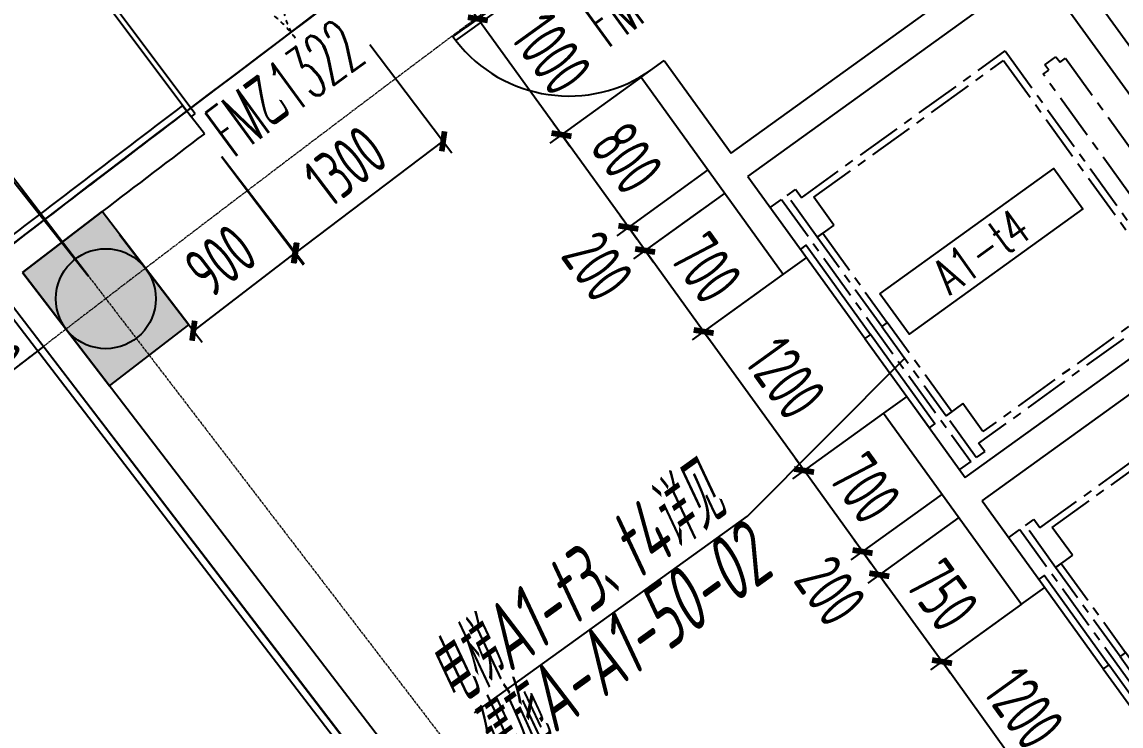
# Model space of a CAD drawing. Header units: millimetres. Extents: x 0 to 12110233, y -6694180 to 0.
# Drawn here: x 11585541 to 11593230, y -6445770 to -6440840 of the extents above; entities that cross this region are included whole.
import ezdxf
from ezdxf.enums import TextEntityAlignment as Align

# ---------------------------------------------------------------- set-up
doc = ezdxf.new("R2010")
doc.units = ezdxf.units.MM
doc.header["$LTSCALE"] = 10
for name, pattern in [('A1-RG-AXIS-3~4F$0$CENTER', [50.8, 31.75, -6.35, 6.35, -6.35]), ('A1-RI-F3$0$CENTER', [50.8, 31.75, -6.35, 6.35, -6.35]), ('A1-RI-F3$0$Dash', [6, 3, -3])]:
    doc.linetypes.add(name, pattern=pattern)
for name, color, linetype in [('A1-RD-3F$0$A-louban', 5, 'Continuous'), ('A1-RG-AXIS-3~4F$0$A-COLU-HATH', 8, 'Continuous'), ('A1-RG-AXIS-3~4F$0$A-COLUMN', 7, 'Continuous'), ('A1-RG-AXIS-3~4F$0$A-DIMS-100', 1, 'Continuous'), ('A1-RG-AXIS-3~4F$0$A2-RG-AXIS-150$0$A-DIMS-100', 1, 'Continuous'), ('A1-RI-F3$0$$1$A-SYMB-NUMB-T', 4, 'Continuous'), ('A1-RI-F3$0$$3$A-SYMB', 4, 'Continuous'), ('A1-RI-F3$0$A-DIMS-1：100', 1, 'Continuous'), ('A1-RI-F3$0$A-DOOR', 32, 'Continuous'), ('A1-RI-F3$0$A-EVTR', 3, 'A1-RI-F3$0$CENTER'), ('A1-RI-F3$0$A-TEXT', 4, 'Continuous'), ('A1-RI-F3$0$A-TEXT1', 4, 'Continuous'), ('A1-RI-F3$0$A-WALL', 7, 'Continuous'), ('A1-RI-F3$0$A1-RI-F3$0$A-DETL-PEN1', 245, 'Continuous'), ('A1-RI-F3$0$A1-RI-F3$0$A-DETL-PEN2', 233, 'Continuous'), ('A1-RI-F3$0$Crescent canopy$0$A-DETL-PEN1', 245, 'Continuous'), ('A1-RI-F3$0$Crescent canopy$0$A-DETL-PEN2', 233, 'Continuous'), ('A1-RI-F3$0$N-SYMB-DOOR', 13, 'Continuous'), ('A1-RI-F3$0$N-SYMB-DOOR1', 13, 'Continuous'), ('A1-RI-F3$0$N-SYMB-DOOR2', 13, 'Continuous'), ('A1-RI-F3$0$外保温', 41, 'Continuous')]:
    doc.layers.add(name, color=color, linetype=linetype)
doc.layers.add('A1-RG-AXIS-3~4F$0$A-GRID', color=1, linetype='A1-RG-AXIS-3~4F$0$CENTER', lineweight=9)
doc.styles.add('A1-RG-AXIS-3~4F$0$A2-RG-AXIS-150$0$XD2008', font='romans.shx', dxfattribs={"width": 0.7})
doc.styles.add('A1-RG-AXIS-3~4F$0$XD2008', font='xd-hzs.shx', dxfattribs={"width": 0.7, "bigfont": 'xd-hztxt.shx'})
doc.styles.add('A1-RI-F3$0$$1$ECADI-TXT', font='simplex.shx', dxfattribs={"bigfont": 'hztxt.shx'})
doc.styles.add('A1-RI-F3$0$ECADI', font='gbeitc.shx', dxfattribs={"width": 0.7, "bigfont": 'gbcbig.shx'})
doc.styles.add('A1-RI-F3$0$ECADI-SYM', font='simplex.shx', dxfattribs={"width": 0.7, "bigfont": 'hztxt.shx'})
doc.styles.add('A1-RI-F3$0$XD2008', font='xd-hzs.shx', dxfattribs={"width": 0.7, "bigfont": 'xd-hztxt.shx'})
doc.dimstyles.new('A1-RG-AXIS-3~4F$0$A2-RG-AXIS-150$0$XD100', dxfattribs={"dimscale": 100, "dimtxt": 5.5, "dimasz": 1.5, "dimexe": 1, "dimexo": 2, "dimgap": 0.5, "dimtad": 1, "dimdec": 0, "dimdsep": 46, "dimtxsty": 'A1-RG-AXIS-3~4F$0$A2-RG-AXIS-150$0$XD2008', "dimblk": 'A1-RG-AXIS-3~4F$0$A2-RG-AXIS-150$0$_ArchTick', "dimcen": 2.5, "dimclrt": 4, "dimaunit": 1, "dimadec": 3, "dimazin": 0, "dimtfac": 1, "dimtdec": 0, "dimtix": 1, "dimtmove": 0, "dimatfit": 3, "dimfxl": 0, "dimtolj": 1, "dimtzin": 0, "dimarcsym": 0})
doc.dimstyles.new('A1-RG-AXIS-3~4F$0$XD100$0', dxfattribs={"dimscale": 100, "dimtxt": 5.5, "dimasz": 1, "dimexe": 1, "dimexo": 2, "dimgap": 0.5, "dimtad": 1, "dimdec": 0, "dimdsep": 46, "dimtxsty": 'A1-RG-AXIS-3~4F$0$XD2008', "dimblk": 'A1-RG-AXIS-3~4F$0$_ArchTick', "dimblk1": 'A1-RG-AXIS-3~4F$0$_ArchTick', "dimblk2": 'A1-RG-AXIS-3~4F$0$_ArchTick', "dimsah": 1, "dimcen": 2.5, "dimclrt": 4, "dimazin": 0, "dimtfac": 1, "dimtdec": 0, "dimtix": 1, "dimtmove": 0, "dimatfit": 3, "dimfxl": 0, "dimtolj": 1, "dimtzin": 0, "dimarcsym": 0})
doc.dimstyles.new('A1-RI-F3$0$XD100$0', dxfattribs={"dimscale": 100, "dimtxt": 3.5, "dimasz": 2, "dimexe": 1, "dimexo": 2, "dimgap": 1, "dimtad": 1, "dimdec": 0, "dimdsep": 46, "dimtxsty": 'A1-RI-F3$0$XD2008', "dimblk1": 'A1-RI-F3$0$_ArchTick', "dimblk2": 'A1-RI-F3$0$_ArchTick', "dimsah": 1, "dimcen": 2.5, "dimclrd": 1, "dimclre": 1, "dimclrt": 4, "dimaunit": 1, "dimadec": 0, "dimazin": 0, "dimtfac": 1, "dimtdec": 0, "dimtix": 1, "dimtmove": 2, "dimatfit": 3, "dimfxl": 0, "dimtolj": 1, "dimtzin": 0, "dimarcsym": 0})

# ---------------------------------------------------------------- blocks, each defined once
blk = doc.blocks.new('A1-RD-3F')
at = {"layer": 'A1-RD-3F$0$A-louban'}
for points in [[(11599886.9, -6431539.1, 0.001021), (11598815.6, -6432271.8), (11599013.3, -6432560.7, 0.002101), (11596821.2, -6434080.1), (11596618.8, -6433794.5, 0.001021), (11595556.7, -6434540.6), (11595758, -6434826.9, 0.001252), (11594461.9, -6435746.2), (11594256.9, -6435462.5, 0.001021), (11593201.7, -6436218.2), (11593405.6, -6436502.7, 0.00796), (11585265.2, -6442556.7), (11591833.5, -6451130.2, -0.00008), (11592786.2, -6450400.5), (11594671.5, -6452861.4, 0.002166), (11592588.1, -6454464.8), (11599156.3, -6462911.6, -0.082408)], [(11581709, -6437622.2), (11585413.3, -6442443.3, -0.007574), (11593127.2, -6436703.1), (11591215.5, -6434046.5), (11593017.9, -6432913.5), (11592898, -6432744.9), (11579351.2, -6437820.9), (11579421.4, -6438008.2), (11581709, -6437622.2)]]:
    blk.add_lwpolyline(points, format="xyb", dxfattribs=at)
blk = doc.blocks.new('A1-RI-F3$0$进户门-flat-4-flat-1')
at = {"layer": 'A1-RI-F3$0$A-DOOR', "linetype": 'Continuous'}
for p, q in [((-27.9, -21.1), (-278.3, 309.6)), ((0, 0), (-250.4, 330.7)), ((-1034.1, -787.8), (-1598.7, -42)), ((-1006.2, -766.6), (-1570.8, -20.9))]:
    blk.add_line(p, q, dxfattribs=at)
at = {"layer": 'A1-RI-F3$0$A-DOOR', "linetype": 'A1-RI-F3$0$CENTER'}
for points in [[(0, 0), (-27.9, -21.1)], [(-1034.1, -787.8), (-1006.2, -766.6)]]:
    blk.add_lwpolyline(points, dxfattribs=at)
at = {"layer": 'A1-RI-F3$0$A-DOOR', "linetype": 'A1-RI-F3$0$Dash'}
for centre, radius, start, end in [((20.4, 17.4), 414.4, 131.37563, 217.33659), ((-1059.2, -807.6), 944.3, 37.40268, 125.18677)]:
    blk.add_arc(centre, radius, start, end, dxfattribs=at)
blk = doc.blocks.new('A1-RI-F3$0$A$C388916B7')
at = {"layer": 'A1-RI-F3$0$A-DOOR', "linetype": 'Continuous'}
for points in [[(726.3, 3150.3), (688.1, 3121), (219.6, 3732.5), (257.8, 3761.8)], [(726.3, 3150.3), (688.1, 3121), (1156.6, 2509.5), (1194.8, 2538.8)]]:
    blk.add_lwpolyline(points, close=True, dxfattribs=at)
at = {"layer": 'A1-RI-F3$0$A-EVTR', "linetype": 'A1-RI-F3$0$CENTER'}
for p, q in [((215.9, 4093.6), (1610.9, 5162.3)), ((1610.9, 5162.3), (2899.3, 3480.7)), ((0, 4019.2), (76.4, 4077.7)), ((76.4, 4077.7), (1452.6, 2281.4)), ((114.7, 4107), (172, 4150.9)), ((334.3, 3820.4), (114.7, 4107)), ((215.9, 4093.6), (172, 4150.9)), ((448.9, 3908.2), (334.3, 3820.4)), ((2899.3, 3480.7), (1504.3, 2411.9)), ((1385.9, 2685.2), (1271.3, 2597.3)), ((1490.9, 2310.7), (1271.3, 2597.3)), ((1548.2, 2354.6), (1504.3, 2411.9)), ((1548.2, 2354.6), (1490.9, 2310.7)), ((1452.6, 2281.4), (1376.2, 2222.9))]:
    blk.add_line(p, q, dxfattribs=at)
blk.add_lwpolyline([(448.9, 3908.2), (302.5, 4099.3), (1602, 5094.8), (2831.8, 3489.6), (1532.3, 2494.1), (1385.9, 2685.2)], dxfattribs=at)
for points in [[(1920.4, 5035.5), (1891.1, 5073.7), (1967.5, 5132.3), (1996.8, 5094.1), (2035, 5123.4), (2972, 3900.3), (2933.8, 3871.1), (2963.1, 3832.8), (2886.6, 3774.3), (2857.4, 3812.5), (2819.1, 3783.2), (1882.2, 5006.2)], [(841, 3238.1), (802.8, 3208.8), (334.3, 3820.4), (372.5, 3849.6)], [(841, 3238.1), (802.8, 3208.8), (1271.3, 2597.3), (1309.5, 2626.6)]]:
    blk.add_lwpolyline(points, close=True, dxfattribs=at)
blk = doc.blocks.new('A1-RI-F3$0$A-X-D2-60$0$d1000')
at = {"layer": 'A1-RI-F3$0$A-DOOR'}
blk.add_lwpolyline([(1257258.4, 175906.7), (1257258.4, 175941.7), (1256258.2, 175941.7), (1256258.2, 175906.7)], close=True, dxfattribs=at)
blk.add_arc((1257257.6, 175941.7), 1000, 182.00579, 269.95491, dxfattribs=at)
blk = doc.blocks.new('A1-RI-F3$0$_ArchTick')
at = {"color": 0, "linetype": 'ByBlock', "const_width": 0.4}
blk.add_lwpolyline([(-0.5, -0.5), (0.5, 0.5)], dxfattribs=at)
blk = doc.blocks.new('*D139')
at = {"layer": 'A1-RI-F3$0$A-DIMS-1：100', "color": 1, "linetype": 'ByBlock', "lineweight": -2}
for p, q in [((11592095.6, -6444309.4), (11591458, -6444769.4)), ((11591539.1, -6444710.9), (11591480.6, -6444629.8)), ((11591539.1, -6444710.9), (11591977.9, -6445319.1)), ((11592534.4, -6444917.6), (11591896.8, -6445377.6)), ((11591977.9, -6445319.1), (11592036.4, -6445400.2))]:
    blk.add_line(p, q, dxfattribs=at)
at = {"layer": 'A1-RI-F3$0$A-DIMS-1：100', "color": 1, "linetype": 'ByBlock', "lineweight": -2, "xscale": 100, "yscale": 100, "zscale": 100}
for p, rotation in [((11591539.1, -6444710.9), 305.811234337413), ((11591977.9, -6445319.1), 125.811234337413)]:
    blk.add_blockref('A1-RI-F3$0$_ArchTick', p, dxfattribs=dict(at, rotation=rotation))
at = {"layer": 'A1-RI-F3$0$A-DIMS-1：100', "color": 4, "linetype": 'ByBlock', "insert": (11591981.5, -6444854.1), "char_height": 350, "attachment_point": 5, "rotation": 305.81123, "style": 'A1-RI-F3$0$XD2008'}
blk.add_mtext('\\A1;750', dxfattribs=at)
blk = doc.blocks.new('*D141')
at = {"layer": 'A1-RI-F3$0$A-DIMS-1：100', "color": 1, "linetype": 'ByBlock', "lineweight": -2}
for p, q in [((11592372.2, -6445034.6), (11591896.8, -6445377.6)), ((11592680, -6446292.3), (11591977.9, -6445319.1)), ((11593074.4, -6446007.7), (11592598.9, -6446350.8))]:
    blk.add_line(p, q, dxfattribs=at)
at = {"layer": 'A1-RI-F3$0$A-DIMS-1：100', "color": 1, "linetype": 'ByBlock', "lineweight": -2, "xscale": 100, "yscale": 100, "zscale": 100}
for p, rotation in [((11591977.9, -6445319.1), 125.8112343374936), ((11592680, -6446292.3), 305.8112343374936)]:
    blk.add_blockref('A1-RI-F3$0$_ArchTick', p, dxfattribs=dict(at, rotation=rotation))
at = {"layer": 'A1-RI-F3$0$A-DIMS-1：100', "color": 4, "linetype": 'ByBlock', "insert": (11592552, -6445644.8), "char_height": 350, "attachment_point": 5, "rotation": 305.81123, "style": 'A1-RI-F3$0$XD2008'}
blk.add_mtext('\\A1;1200', dxfattribs=at)
blk = doc.blocks.new('*D142')
at = {"layer": 'A1-RI-F3$0$A-DIMS-1：100', "color": 1, "linetype": 'ByBlock', "lineweight": -2}
for p, q in [((11591978.6, -6444147.2), (11591340.9, -6444607.2)), ((11592095.6, -6444309.4), (11591458, -6444769.4)), ((11591422, -6444548.7), (11591363.5, -6444467.6)), ((11591539.1, -6444710.9), (11591422, -6444548.7)), ((11591539.1, -6444710.9), (11591597.6, -6444792))]:
    blk.add_line(p, q, dxfattribs=at)
at = {"layer": 'A1-RI-F3$0$A-DIMS-1：100', "color": 1, "linetype": 'ByBlock', "lineweight": -2, "xscale": 100, "yscale": 100, "zscale": 100}
for p, rotation in [((11591422, -6444548.7), 305.811212836193), ((11591539.1, -6444710.9), 125.811212836193)]:
    blk.add_blockref('A1-RI-F3$0$_ArchTick', p, dxfattribs=dict(at, rotation=rotation))
at = {"layer": 'A1-RI-F3$0$A-DIMS-1：100', "color": 4, "linetype": 'ByBlock', "insert": (11591196.9, -6444823.4), "char_height": 350, "attachment_point": 5, "rotation": 305.81121, "style": 'A1-RI-F3$0$XD2008'}
blk.add_mtext('\\A1;200', dxfattribs=at)
blk = doc.blocks.new('*D144')
at = {"layer": 'A1-RI-F3$0$A-DIMS-1：100', "color": 1, "linetype": 'ByBlock', "lineweight": -2}
for p, q in [((11591569, -6443579.5), (11590931.4, -6444039.6)), ((11591012.5, -6443981.1), (11590953.9, -6443900)), ((11591422, -6444548.7), (11591012.5, -6443981.1)), ((11591978.6, -6444147.2), (11591340.9, -6444607.2)), ((11591422, -6444548.7), (11591480.6, -6444629.8))]:
    blk.add_line(p, q, dxfattribs=at)
at = {"layer": 'A1-RI-F3$0$A-DIMS-1：100', "color": 1, "linetype": 'ByBlock', "lineweight": -2, "xscale": 100, "yscale": 100, "zscale": 100}
for p, rotation in [((11591012.5, -6443981.1), 305.8112849767745), ((11591422, -6444548.7), 125.8112849767744)]:
    blk.add_blockref('A1-RI-F3$0$_ArchTick', p, dxfattribs=dict(at, rotation=rotation))
at = {"layer": 'A1-RI-F3$0$A-DIMS-1：100', "color": 4, "linetype": 'ByBlock', "insert": (11591440.3, -6444104), "char_height": 350, "attachment_point": 5, "rotation": 305.81128, "style": 'A1-RI-F3$0$XD2008'}
blk.add_mtext('\\A1;700', dxfattribs=at)
blk = doc.blocks.new('*D145')
at = {"layer": 'A1-RI-F3$0$A-DIMS-1：100', "color": 1, "linetype": 'ByBlock', "lineweight": -2}
for p, q in [((11590866.8, -6442606.4), (11590229.2, -6443066.4)), ((11591012.5, -6443981.1), (11590310.3, -6443007.9)), ((11591569, -6443579.5), (11590931.4, -6444039.6))]:
    blk.add_line(p, q, dxfattribs=at)
at = {"layer": 'A1-RI-F3$0$A-DIMS-1：100', "color": 1, "linetype": 'ByBlock', "lineweight": -2, "xscale": 100, "yscale": 100, "zscale": 100}
for p, rotation in [((11590310.3, -6443007.9), 125.8112337832265), ((11591012.5, -6443981.1), 305.8112337832265)]:
    blk.add_blockref('A1-RI-F3$0$_ArchTick', p, dxfattribs=dict(at, rotation=rotation))
at = {"layer": 'A1-RI-F3$0$A-DIMS-1：100', "color": 4, "linetype": 'ByBlock', "insert": (11590884.4, -6443333.6), "char_height": 350, "attachment_point": 5, "rotation": 305.81123, "style": 'A1-RI-F3$0$XD2008'}
blk.add_mtext('\\A1;1200', dxfattribs=at)
blk = doc.blocks.new('*D146')
at = {"layer": 'A1-RI-F3$0$A-DIMS-1：100', "color": 1, "linetype": 'ByBlock', "lineweight": -2}
for p, q in [((11590340.2, -6441876.5), (11589702.6, -6442336.6)), ((11590457.3, -6442038.7), (11589819.6, -6442498.8)), ((11589783.7, -6442278.1), (11589725.2, -6442197)), ((11589900.7, -6442440.2), (11589783.7, -6442278.1)), ((11589900.7, -6442440.2), (11589959.2, -6442521.3))]:
    blk.add_line(p, q, dxfattribs=at)
at = {"layer": 'A1-RI-F3$0$A-DIMS-1：100', "color": 1, "linetype": 'ByBlock', "lineweight": -2, "xscale": 100, "yscale": 100, "zscale": 100}
for p, rotation in [((11589783.7, -6442278.1), 305.8112154453918), ((11589900.7, -6442440.2), 125.8112154453918)]:
    blk.add_blockref('A1-RI-F3$0$_ArchTick', p, dxfattribs=dict(at, rotation=rotation))
at = {"layer": 'A1-RI-F3$0$A-DIMS-1：100', "color": 4, "linetype": 'ByBlock', "insert": (11589569.2, -6442550.7), "char_height": 350, "attachment_point": 5, "rotation": 305.81122, "style": 'A1-RI-F3$0$XD2008'}
blk.add_mtext('\\A1;200', dxfattribs=at)
blk = doc.blocks.new('*D147')
at = {"layer": 'A1-RI-F3$0$A-DIMS-1：100', "color": 1, "linetype": 'ByBlock', "lineweight": -2}
for p, q in [((11589872.1, -6441227.8), (11589234.5, -6441687.8)), ((11589315.6, -6441629.3), (11589257.1, -6441548.2)), ((11589783.7, -6442278.1), (11589315.6, -6441629.3)), ((11590340.2, -6441876.5), (11589702.6, -6442336.6)), ((11589783.7, -6442278.1), (11589842.2, -6442359.2))]:
    blk.add_line(p, q, dxfattribs=at)
at = {"layer": 'A1-RI-F3$0$A-DIMS-1：100', "color": 1, "linetype": 'ByBlock', "lineweight": -2, "xscale": 100, "yscale": 100, "zscale": 100}
for p, rotation in [((11589315.6, -6441629.3), 305.8112311657554), ((11589783.7, -6442278.1), 125.8112311657554)]:
    blk.add_blockref('A1-RI-F3$0$_ArchTick', p, dxfattribs=dict(at, rotation=rotation))
at = {"layer": 'A1-RI-F3$0$A-DIMS-1：100', "color": 4, "linetype": 'ByBlock', "insert": (11589772.7, -6441792.8), "char_height": 350, "attachment_point": 5, "rotation": 305.81123, "style": 'A1-RI-F3$0$XD2008'}
blk.add_mtext('\\A1;800', dxfattribs=at)
blk = doc.blocks.new('*D148')
at = {"layer": 'A1-RI-F3$0$A-DIMS-1：100', "color": 1, "linetype": 'ByBlock', "lineweight": -2}
for p, q in [((11589287, -6440416.8), (11588649.4, -6440876.9)), ((11588730.5, -6440818.3), (11588672, -6440737.3)), ((11589315.6, -6441629.3), (11588730.5, -6440818.3)), ((11589872.1, -6441227.8), (11589234.5, -6441687.8)), ((11589315.6, -6441629.3), (11589374.1, -6441710.4))]:
    blk.add_line(p, q, dxfattribs=at)
at = {"layer": 'A1-RI-F3$0$A-DIMS-1：100', "color": 1, "linetype": 'ByBlock', "lineweight": -2, "xscale": 100, "yscale": 100, "zscale": 100}
for p, rotation in [((11588730.5, -6440818.3), 305.8112154454258), ((11589315.6, -6441629.3), 125.8112154454257)]:
    blk.add_blockref('A1-RI-F3$0$_ArchTick', p, dxfattribs=dict(at, rotation=rotation))
at = {"layer": 'A1-RI-F3$0$A-DIMS-1：100', "color": 4, "linetype": 'ByBlock', "insert": (11589246.1, -6441062.9), "char_height": 350, "attachment_point": 5, "rotation": 305.81122, "style": 'A1-RI-F3$0$XD2008'}
blk.add_mtext('\\A1;1000', dxfattribs=at)
blk = doc.blocks.new('*D154')
at = {"layer": 'A1-RI-F3$0$A-DIMS-1：100', "color": 1, "linetype": 'ByBlock', "lineweight": -2}
for p, q in [((11586938.7, -6441781.4), (11587515.4, -6442534.1)), ((11586224.3, -6442328.7), (11586801, -6443081.5)), ((11587454.6, -6442454.7), (11586740.2, -6443002.1))]:
    blk.add_line(p, q, dxfattribs=at)
at = {"layer": 'A1-RI-F3$0$A-DIMS-1：100', "color": 1, "linetype": 'ByBlock', "lineweight": -2, "xscale": 100, "yscale": 100, "zscale": 100}
for p, rotation in [((11587454.6, -6442454.7), 37.45663382124155), ((11586740.2, -6443002.1), 217.4566338212416)]:
    blk.add_blockref('A1-RI-F3$0$_ArchTick', p, dxfattribs=dict(at, rotation=rotation))
at = {"layer": 'A1-RI-F3$0$A-DIMS-1：100', "color": 4, "linetype": 'ByBlock', "insert": (11586930.1, -6442510.1), "char_height": 350, "attachment_point": 5, "rotation": 37.45663, "style": 'A1-RI-F3$0$XD2008'}
blk.add_mtext('\\A1;900', dxfattribs=at)
blk = doc.blocks.new('*D155')
at = {"layer": 'A1-RI-F3$0$A-DIMS-1：100', "color": 1, "linetype": 'ByBlock', "lineweight": -2}
for p, q in [((11587974.5, -6440997.7), (11588548.1, -6441755.7)), ((11587451, -6442460.4), (11588487.7, -6441676)), ((11586937.8, -6441782.1), (11587511.4, -6442540.2))]:
    blk.add_line(p, q, dxfattribs=at)
at = {"layer": 'A1-RI-F3$0$A-DIMS-1：100', "color": 1, "linetype": 'ByBlock', "lineweight": -2, "xscale": 100, "yscale": 100, "zscale": 100}
for p, rotation in [((11588487.7, -6441676), 37.11350889132706), ((11587451, -6442460.4), 217.1135088913271)]:
    blk.add_blockref('A1-RI-F3$0$_ArchTick', p, dxfattribs=dict(at, rotation=rotation))
at = {"layer": 'A1-RI-F3$0$A-DIMS-1：100', "color": 4, "linetype": 'ByBlock', "insert": (11587803.4, -6441848.9), "char_height": 350, "attachment_point": 5, "rotation": 37.11351, "style": 'A1-RI-F3$0$XD2008'}
blk.add_mtext('\\A1;1300', dxfattribs=at)
blk = doc.blocks.new('A1-RI-F3$0$$1$ECADI-TAG-CODE')
at = {"layer": 'A1-RI-F3$0$$1$A-SYMB-NUMB-T', "color": 1}
blk.add_lwpolyline([(0, 3.5), (15, 3.5), (15, 0), (0, 0)], close=True, dxfattribs=at)
at = {"layer": 'A1-RI-F3$0$$1$A-SYMB-NUMB-T', "style": 'A1-RI-F3$0$$1$ECADI-TXT', "width": 0.7}
blk.add_attdef('CODE', text='', height=2.5, dxfattribs=at).set_placement((7.5, 1.75), align=Align.MIDDLE_CENTER)
blk = doc.blocks.new('*D324')
at = {"layer": 'A1-RI-F3$0$A-DIMS-1：100', "color": 1, "linetype": 'ByBlock', "lineweight": -2}
for p, q in [((11590295.1, -6442155.7), (11589819.6, -6442498.8)), ((11589900.7, -6442440.2), (11589842.2, -6442359.2)), ((11590310.3, -6443007.9), (11589900.7, -6442440.2)), ((11590704.7, -6442723.4), (11590229.2, -6443066.4)), ((11590310.3, -6443007.9), (11590368.8, -6443089))]:
    blk.add_line(p, q, dxfattribs=at)
at = {"layer": 'A1-RI-F3$0$A-DIMS-1：100', "color": 1, "linetype": 'ByBlock', "lineweight": -2, "xscale": 100, "yscale": 100, "zscale": 100}
for p, rotation in [((11589900.7, -6442440.2), 305.811231165996), ((11590310.3, -6443007.9), 125.811231165996)]:
    blk.add_blockref('A1-RI-F3$0$_ArchTick', p, dxfattribs=dict(at, rotation=rotation))
at = {"layer": 'A1-RI-F3$0$A-DIMS-1：100', "color": 4, "linetype": 'ByBlock', "insert": (11590328.5, -6442563.2), "char_height": 350, "attachment_point": 5, "rotation": 305.81123, "style": 'A1-RI-F3$0$XD2008'}
blk.add_mtext('\\A1;700', dxfattribs=at)
blk = doc.blocks.new('A1-RI-F3$0$mc')
at = {"layer": 'A1-RI-F3$0$N-SYMB-DOOR', "style": 'A1-RI-F3$0$ECADI-SYM', "width": 0.7}
for tag, p in [('门窗主编号1', (55.7, -311.3)), ('门窗主编号2', (667.6, -311.3))]:
    blk.add_attdef(tag, p, '', height=180, dxfattribs=at)
at = {"layer": 'A1-RI-F3$0$N-SYMB-DOOR', "style": 'A1-RI-F3$0$ECADI-SYM', "width": 0.7, "flags": 1}
for tag, p in [('洞口尺寸(宽X高)', (55.6, -717.2)), ('备注', (57.1, -921.2))]:
    blk.add_attdef(tag, p, '', height=180, dxfattribs=at)
at = {"layer": 'A1-RI-F3$0$N-SYMB-DOOR1', "style": 'A1-RI-F3$0$ECADI-SYM', "width": 0.7}
blk.add_attdef('门窗辅编号1', (55.7, -516.1), '', height=180, dxfattribs=at)
at = {"layer": 'A1-RI-F3$0$N-SYMB-DOOR2', "style": 'A1-RI-F3$0$ECADI-SYM', "width": 0.7}
blk.add_attdef('门窗辅编号2', (311.5, -516.1), '', height=180, dxfattribs=at)
blk = doc.blocks.new('A1-RG-AXIS-3~4F$0$A2-RG-AXIS-150$0$_ArchTick')
at = {"color": 0, "linetype": 'ByBlock', "const_width": 0.4}
blk.add_lwpolyline([(-0.5, -0.5), (0.5, 0.5)], dxfattribs=at)
blk = doc.blocks.new('*D727')
at = {"layer": 'A1-RG-AXIS-3~4F$0$A2-RG-AXIS-150$0$A-DIMS-100', "color": 0, "lineweight": -2, "ltscale": 3}
for p, q in [((11593308.5, -6437188.8), (11588852.7, -6431013.2)), ((11586005.8, -6442619), (11581374.5, -6436573.9))]:
    blk.add_line(p, q, dxfattribs=at)
blk.add_arc((11778731.9, -6694178.6), 324415.3, 125.811215, 127.456634, dxfattribs=at)
at = {"layer": 'A1-RG-AXIS-3~4F$0$A2-RG-AXIS-150$0$A-DIMS-100', "color": 0, "lineweight": -2, "ltscale": 3, "xscale": 150, "yscale": 150, "zscale": 150}
for p, rotation in [((11588911.2, -6431094.3), 35.8112154456031), ((11581435.3, -6436653.3), 217.4566338573381)]:
    blk.add_blockref('A1-RG-AXIS-3~4F$0$A2-RG-AXIS-150$0$_ArchTick', p, dxfattribs=dict(at, rotation=rotation))
at = {"layer": 'A1-RG-AXIS-3~4F$0$A2-RG-AXIS-150$0$A-DIMS-100', "color": 4, "ltscale": 3, "insert": (11584990.3, -6433627.7), "char_height": 375, "attachment_point": 5, "rotation": 36.63392, "style": 'A1-RG-AXIS-3~4F$0$A2-RG-AXIS-150$0$XD2008'}
blk.add_mtext('\\A1;1°38\'44"', dxfattribs=at)
blk = doc.blocks.new('A1-RG-AXIS-3~4F$0$_ArchTick')
at = {"color": 0, "linetype": 'ByBlock', "const_width": 0.4}
blk.add_lwpolyline([(-0.5, -0.5), (0.5, 0.5)], dxfattribs=at)
blk = doc.blocks.new('*D728')
at = {"layer": 'A1-RG-AXIS-3~4F$0$A-DIMS-100', "color": 0, "lineweight": -2}
for p, q in [((11586003.5, -6442620.8), (11584060.5, -6440158.7)), ((11584122.5, -6440237.2), (11576983.2, -6445871.3)), ((11578864.2, -6448254.9), (11576921.2, -6445792.8))]:
    blk.add_line(p, q, dxfattribs=at)
at = {"layer": 'A1-RG-AXIS-3~4F$0$A-DIMS-100', "color": 0, "lineweight": -2, "xscale": 100, "yscale": 100, "zscale": 100}
for p, rotation in [((11584122.5, -6440237.2), 38.27934306320378), ((11576983.2, -6445871.3), 218.2793430632038)]:
    blk.add_blockref('A1-RG-AXIS-3~4F$0$_ArchTick', p, dxfattribs=dict(at, rotation=rotation))
at = {"layer": 'A1-RG-AXIS-3~4F$0$A-DIMS-100', "color": 4, "insert": (11580405.7, -6442867.9), "char_height": 375, "attachment_point": 5, "rotation": 38.27934, "style": 'A1-RG-AXIS-3~4F$0$XD2008'}
blk.add_mtext('\\A1;9095', dxfattribs=at)
blk = doc.blocks.new('A1-RG-AXIS-3~4F$0$colu')
at = {"layer": 'A1-RG-AXIS-3~4F$0$A-COLU-HATH', "linetype": 'ByBlock'}
h = blk.add_hatch(color=256, dxfattribs=at)
h.paths.add_polyline_path([(11645506.5, -6407137.9), (11645842, -6407864.2), (11645388.1, -6408073.9), (11645052.6, -6407347.6)])
h.paths.add_polyline_path([(11672567.5, -6404094.9), (11672841.4, -6404846.5), (11673311.2, -6404675.2), (11673037.2, -6403923.6)])
h.paths.add_polyline_path([(11669749.3, -6396288.4), (11670092.2, -6397229.1), (11670561.8, -6397057.7), (11670219.1, -6396117.2)])
h.paths.add_polyline_path([(11648218.5, -6414201.1), (11648554, -6414927.4), (11649007.9, -6414717.7), (11648672.4, -6413991.5)])
h.paths.add_polyline_path([(11630302.3, -6423284.6), (11630692.9, -6423982.7), (11631129.2, -6423738.6), (11630738.6, -6423040.4)])
h.paths.add_polyline_path([(11626248.1, -6416039.2), (11626638.7, -6416737.4), (11627075.1, -6416493.2), (11626684.4, -6415795.1)])
h.paths.add_polyline_path([(11604911.2, -6438703.6), (11605416.6, -6439448.3), (11605995.8, -6439055.2), (11605490.4, -6438310.5)])
h.paths.add_polyline_path([(11612318.5, -6433817.9), (11612802.4, -6434576.8), (11613392.6, -6434200.5), (11612908.8, -6433441.6)])
h.paths.add_polyline_path([(11678236.4, -6409177.5), (11678567.9, -6410121), (11679228.3, -6409889), (11678896.8, -6408945.5)])
h.paths.add_polyline_path([(11591264.2, -6433838.8), (11591158.5, -6433556.8), (11590222.1, -6433907.7), (11590399.9, -6434382.1)])
h.paths.add_polyline_path([(11582705.6, -6437301.3), (11582516, -6436795.2), (11581579.6, -6437146.1), (11581699.7, -6437471)])
h.paths.add_polyline_path([(11606394.6, -6455923.8), (11606921.2, -6456653.6), (11607488.9, -6456244), (11606962.3, -6455514.2)])
h.paths.add_polyline_path([(11613306.9, -6451073.5), (11613812.4, -6451818.2), (11614391.5, -6451425.1), (11613886.1, -6450680.4)])
h.paths.add_polyline_path([(11620355.7, -6446423.7), (11620839.5, -6447182.6), (11621429.7, -6446806.3), (11620945.9, -6446047.4)])
h.paths.add_polyline_path([(11627535, -6441978.3), (11627996.9, -6442750.7), (11628597.7, -6442391.5), (11628135.8, -6441619.1)])
h.paths.add_polyline_path([(11634839, -6437740.8), (11635278.5, -6438526.2), (11635889.4, -6438184.4), (11635449.9, -6437399)])
h.paths.add_polyline_path([(11642261.7, -6433714.8), (11642678.5, -6434512.5), (11643298.9, -6434188.4), (11642882.2, -6433390.7)])
h.paths.add_polyline_path([(11657438.5, -6426310.3), (11657808.8, -6427130.6), (11658446.8, -6426842.6), (11658076.5, -6426022.3)])
h.paths.add_polyline_path([(11665180.1, -6422937.9), (11665526.7, -6423768.5), (11666172.7, -6423499), (11665826.1, -6422668.4)])
h.paths.add_polyline_path([(11673015.3, -6419789.2), (11673337.9, -6420629.5), (11673991.4, -6420378.6), (11673668.8, -6419538.4)])
h.paths.add_polyline_path([(11675949.4, -6402667.6), (11676280.8, -6403611.1), (11676941.3, -6403379), (11676609.8, -6402435.6)])
h.paths.add_polyline_path([(11632162.7, -6412872.3), (11631542.2, -6413196.4), (11632283.1, -6414614.6), (11632903.5, -6414290.4)])
h.paths.add_polyline_path([(11648552.6, -6404922.5), (11647914.6, -6405210.5), (11648572.8, -6406668.9), (11649210.9, -6406380.9)])
h.paths.add_polyline_path([(11590471.6, -6449023.6), (11591079.8, -6449817.4), (11591635.4, -6449391.7), (11591027.3, -6448597.9)])
h.paths.add_polyline_path([(11601625.9, -6449314.5), (11602152.5, -6450044.4), (11602720.2, -6449634.8), (11602193.6, -6448905)])
h.paths.add_polyline_path([(11597647.1, -6443800.1), (11598173.7, -6444529.9), (11598741.4, -6444120.4), (11598214.8, -6443390.5)])
h.paths.add_polyline_path([(11600306.1, -6431918.8), (11600811.6, -6432663.5), (11601390.7, -6432270.4), (11600885.3, -6431525.7)])
h.paths.add_polyline_path([(11615974.2, -6439551.7), (11616458.1, -6440310.5), (11617048.3, -6439934.2), (11616564.5, -6439175.3)])
h.paths.add_polyline_path([(11615655.2, -6422108.9), (11616117.1, -6422881.3), (11616717.9, -6422522.1), (11616256, -6421749.7)])
h.paths.add_polyline_path([(11619863.2, -6429146.9), (11620325, -6429919.3), (11620925.8, -6429560.1), (11620464, -6428787.6)])
h.paths.add_polyline_path([(11630859.3, -6430628.5), (11631298.8, -6431413.9), (11631909.7, -6431072.1), (11631470.2, -6430286.7)])
h.paths.add_polyline_path([(11627538.8, -6424694.4), (11627978.3, -6425479.8), (11628589.1, -6425138), (11628149.7, -6424352.6)])
h.paths.add_polyline_path([(11638487.9, -6426491.2), (11638904.6, -6427288.9), (11639525, -6426964.7), (11639108.3, -6426167.1)])
h.paths.add_polyline_path([(11646232.1, -6422574.6), (11646625.7, -6423383.9), (11647255.2, -6423077.7), (11646861.6, -6422268.4)])
h.paths.add_polyline_path([(11654085.6, -6418882), (11654455.8, -6419702.3), (11655093.8, -6419414.3), (11654723.6, -6418594)])
h.paths.add_polyline_path([(11659423.4, -6409140.7), (11659769.9, -6409971.3), (11660416, -6409701.8), (11660069.4, -6408871.2)])
h.paths.add_polyline_path([(11662041.8, -6415416.4), (11662388.4, -6416247), (11663034.4, -6415977.4), (11662687.8, -6415146.8)])
h.paths.add_polyline_path([(11670094.3, -6412180.7), (11670416.9, -6413020.9), (11671070.4, -6412770), (11670747.8, -6411929.8)])
edge = h.paths.add_edge_path()
edge.add_arc((11595249.5, -6454684.4), 425, 0, 360)
h.paths.add_polyline_path([(11585545.5, -6442593.7), (11586153.7, -6443387.5), (11586709.3, -6442961.8), (11586101.2, -6442168)])
h.paths.add_polyline_path([(11592849.2, -6437150.3), (11593375.8, -6437880.2), (11593943.4, -6437470.6), (11593416.8, -6436740.7)])
h.paths.add_polyline_path([(11608730, -6444330.1), (11609235.4, -6445074.8), (11609814.6, -6444681.6), (11609309.2, -6443937)])
h.paths.add_polyline_path([(11607910.2, -6426903.7), (11608394.1, -6427662.5), (11608984.3, -6427286.2), (11608500.5, -6426527.3)])
h.paths.add_polyline_path([(11623352.7, -6434983.2), (11623814.5, -6435755.7), (11624415.3, -6435396.5), (11623953.5, -6434624)])
h.paths.add_polyline_path([(11623534.7, -6417538.5), (11623974.1, -6418323.9), (11624585, -6417982.1), (11624145.5, -6417196.7)])
h.paths.add_polyline_path([(11635339.1, -6420464.1), (11635755.9, -6421261.8), (11636376.3, -6420937.7), (11635959.6, -6420140)])
h.paths.add_polyline_path([(11643257.7, -6416459.6), (11643651.4, -6417268.9), (11644280.8, -6416962.8), (11643887.2, -6416153.4)])
h.paths.add_polyline_path([(11651288, -6412684.1), (11651658.2, -6413504.4), (11652296.3, -6413216.4), (11651926, -6412396.1)])
h.paths.add_polyline_path([(11656265.8, -6401573.1), (11656650.9, -6402495.9), (11657296.9, -6402226.4), (11656911.8, -6401303.5)])
h.paths.add_polyline_path([(11664718.2, -6398177.2), (11665076.6, -6399110.8), (11665730.1, -6398859.9), (11665371.7, -6397926.3)])
h.paths.add_polyline_path([(11667657.1, -6405832.5), (11667979.7, -6406672.7), (11668633.2, -6406421.8), (11668310.6, -6405581.6)])
h.paths.add_polyline_path([(11673264.6, -6395025.5), (11673596.1, -6395968.9), (11674256.5, -6395736.9), (11673925, -6394793.5)])
edge = h.paths.add_edge_path()
edge.add_arc((11681417.1, -6417175.4), 425, 0, 360)
edge = h.paths.add_edge_path()
edge.add_arc((11600175.9, -6461114.9), 425, 0, 360)
edge = h.paths.add_edge_path()
edge.add_arc((11640554, -6410100.5), 425, 0, 360)
at = {"layer": 'A1-RG-AXIS-3~4F$0$A-COLUMN'}
blk.add_lwpolyline([(11585545.5, -6442593.7), (11586153.7, -6443387.5), (11586709.3, -6442961.8), (11586101.2, -6442168)], close=True, dxfattribs=at)
blk = doc.blocks.new('*D530')
at = {"layer": 'A1-RI-F3$0$A-DIMS-1：100', "color": 1, "linetype": 'ByBlock', "lineweight": -2}
for p, q in [((11585386.7, -6442715.4), (11584839.3, -6443134.7)), ((11584918.7, -6443073.9), (11584857.9, -6442994.5)), ((11584918.7, -6443073.9), (11585222.7, -6443470.7)), ((11585690.7, -6443112.1), (11585143.3, -6443531.5)), ((11585222.7, -6443470.7), (11585283.5, -6443550.1))]:
    blk.add_line(p, q, dxfattribs=at)
at = {"layer": 'A1-RI-F3$0$A-DIMS-1：100', "color": 1, "linetype": 'ByBlock', "lineweight": -2, "xscale": 100, "yscale": 100, "zscale": 100}
for p, rotation in [((11584918.7, -6443073.9), 307.4566338493633), ((11585222.7, -6443470.7), 127.4566338493633)]:
    blk.add_blockref('A1-RI-F3$0$_ArchTick', p, dxfattribs=dict(at, rotation=rotation))
at = {"layer": 'A1-RI-F3$0$A-DIMS-1：100', "color": 4, "linetype": 'ByBlock', "insert": (11585289, -6443105), "char_height": 350, "attachment_point": 5, "rotation": 307.45663, "style": 'A1-RI-F3$0$XD2008'}
blk.add_mtext('\\A1;500', dxfattribs=at)
blk = doc.blocks.new('A1-RI-F3$0$A1-RI-F3$0$CRESCENT')
at = {"layer": 'A1-RI-F3$0$A1-RI-F3$0$A-DETL-PEN1'}
for radius, start, end in [(291580, 107.790057, 130.533292), (291480, 107.790084, 130.533219), (290140, 107.790447, 130.532235), (290040, 107.790474, 130.532161)]:
    blk.add_arc((761387.7, 423551.4), radius, start, end, dxfattribs=at)
at = {"layer": 'A1-RI-F3$0$A1-RI-F3$0$A-DETL-PEN2'}
for radius, start, end in [(288986.4, 105.823203, 130.748127), (286271.4, 105.796399, 131.291613), (285986.4, 105.793556, 131.349257)]:
    blk.add_arc((761380.1, 423549.8), radius, start, end, dxfattribs=at)
blk = doc.blocks.new('A1-RI-F3$0$Crescent canopy$0$CRESCENT')
at = {"layer": 'A1-RI-F3$0$Crescent canopy$0$A-DETL-PEN1'}
for radius, start, end in [(291580, 107.790057, 130.533292), (291480, 107.790084, 130.533219), (290140, 107.790447, 130.532235), (290040, 107.790474, 130.532161)]:
    blk.add_arc((761387.7, 423551.4), radius, start, end, dxfattribs=at)
blk = doc.blocks.new('A1-RG-AXIS-3~4F')
at = {"layer": 'A1-RG-AXIS-3~4F$0$A-GRID', "linetype": 'A1-RG-AXIS-3~4F$0$CENTER', "ltscale": 0.05}
blk.add_lwpolyline([(11682866.1, -6392336.6, 0.10373), (11569674.9, -6456283.6, 0.10373)], format="xyb", dxfattribs=at)
at = {"layer": 'A1-RG-AXIS-3~4F$0$A-GRID', "ltscale": 0.05}
for points in [[(11690526.5, -6414141.6, 0.104527), (11584753.6, -6473784.9, 0.104527)], [(11691982.6, -6418505.7, 0.104638), (11587756.3, -6477270.1)]]:
    blk.add_lwpolyline(points, format="xyb", dxfattribs=at)
at = {"layer": 'A1-RG-AXIS-3~4F$0$A-GRID', "linetype": 'A1-RG-AXIS-3~4F$0$CENTER', "ltscale": 0.05}
blk.add_lwpolyline([(11580654, -6435633.4), (11605955.9, -6468659.3)], dxfattribs=at)
blk.add_arc((11778731.9, -6694178.6), 308600, 107.574373, 131.323037, dxfattribs=at)
at = {"layer": 'A1-RG-AXIS-3~4F$0$A-GRID', "ltscale": 0.05}
blk.add_arc((11778731.9, -6694178.6), 301700, 107.53359, 131.336201, dxfattribs=at)
at = {"layer": 'A1-RG-AXIS-3~4F$0$A-COLU-HATH', "linetype": 'ByBlock'}
blk.add_blockref('A1-RG-AXIS-3~4F$0$colu', (0, 0), dxfattribs=at)
at = {"layer": 'A1-RG-AXIS-3~4F$0$A-DIMS-100'}
dim = blk.add_aligned_dim(p1=(11586127.4, -6442777.8), p2=(11578988.1, -6448411.9), distance=-3236.4, dimstyle='A1-RG-AXIS-3~4F$0$XD100$0', override={"dimtxt": 3.75}, dxfattribs=at)
dim.commit()
dim.dimension.update_dxf_attribs({"geometry": '*D728', "text_midpoint": (11580405.7, -6442867.9)})
at = {"layer": 'A1-RG-AXIS-3~4F$0$A2-RG-AXIS-150$0$A-DIMS-100', "ltscale": 3}
dim = blk.add_angular_dim_3p(base=(11586401.5, -6432923.4), center=(11778731.9, -6694178.6), p1=(11593425.6, -6437351), p2=(11586127.4, -6442777.8), dimstyle='A1-RG-AXIS-3~4F$0$A2-RG-AXIS-150$0$XD100', override={"dimtxt": 3.75, "dimadec": 4}, dxfattribs=at)
dim.commit()
dim.dimension.update_dxf_attribs({"geometry": '*D727', "text_midpoint": (11584990.3, -6433627.7)})
blk = doc.blocks.new('A1-RI-F3')
at = {"layer": 'A1-RI-F3$0$A-TEXT'}
for p, q in [((11590616.3, -6444299.5), (11591719.4, -6443192)), ((11588707.6, -6445676.6), (11590616.3, -6444299.5))]:
    blk.add_line(p, q, dxfattribs=at)
at = {"layer": 'A1-RI-F3$0$A-WALL', "linetype": 'ByBlock'}
for p, q in [((11591313, -6438268.5), (11593628.2, -6441477.2)), ((11590502.4, -6441759.5), (11592529.8, -6440296.7)), ((11590619.4, -6441921.7), (11592646.8, -6440458.9)), ((11594168.1, -6442567.4), (11592646.8, -6440458.9)), ((11589872.1, -6441227.8), (11590034.3, -6441110.7)), ((11590034.3, -6441110.7), (11590502.4, -6441759.5)), ((11589872.1, -6441227.8), (11590866.8, -6442606.4)), ((11590619.4, -6441921.7), (11591029, -6442489.3)), ((11585545.5, -6442593.7), (11586101.2, -6442168)), ((11591029, -6442489.3), (11590866.8, -6442606.4)), ((11585265.4, -6442557), (11591833.5, -6451130.2)), ((11592140.8, -6444030.2), (11594168.1, -6442567.4)), ((11585546.4, -6442595), (11591870.5, -6450849.5)), ((11592257.8, -6444192.3), (11594285.1, -6442729.5)), ((11591731.2, -6443462.5), (11591569, -6443579.5)), ((11591731.2, -6443462.5), (11592140.8, -6444030.2)), ((11591569, -6443579.5), (11592534.4, -6444917.6)), ((11592257.8, -6444192.3), (11592696.6, -6444800.6)), ((11592534.4, -6444917.6), (11592696.6, -6444800.6))]:
    blk.add_line(p, q, dxfattribs=at)
blk.add_lwpolyline([(11586817.1, -6441622.6), (11586695.3, -6441463.9)], dxfattribs=at)
for centre, radius, start, end in [((11778762.4, -6694218.3), 317450, 127.231057, 127.555907), ((11778726.8, -6694171.2), 317191, 127.230924, 127.393496)]:
    blk.add_arc(centre, radius, start, end, dxfattribs=at)
at = {"layer": 'A1-RI-F3$0$N-SYMB-DOOR'}
blk.add_circle((11586127.4, -6442777.8), 350, dxfattribs=at)
at = {"layer": 'A1-RI-F3$0$外保温'}
for p, q in [((11586664.9, -6441424.3), (11586695.3, -6441463.9)), ((11585195.3, -6442547.8), (11591824.3, -6451200.3))]:
    blk.add_line(p, q, dxfattribs=at)
blk.add_arc((11778762.4, -6694218.3), 317500, 127.231059, 127.564915, dxfattribs=at)
for name, p in [('A1-RG-AXIS-3~4F', (0, 0)), ('A1-RI-F3$0$Crescent canopy$0$CRESCENT', (11017346, -7117715.9))]:
    blk.add_blockref(name, p)
at = {"color": 3, "linetype": 'ByBlock'}
blk.add_blockref('A1-RD-3F', (0, 0), dxfattribs=at)
at = {"layer": 'A1-RI-F3$0$$3$A-SYMB', "xscale": 100.0000000093121, "yscale": 100.0000000093121, "zscale": 100.0000000093121, "rotation": 35.81121282762199}
blk.add_blockref('A1-RI-F3$0$$1$ECADI-TAG-CODE', (11591747.4, -6443027.2), dxfattribs=at).add_auto_attribs({'CODE': 'A1-t4'})
at = {"layer": 'A1-RI-F3$0$A-DOOR'}
for name, p, rotation in [('A1-RI-F3$0$进户门-flat-4-flat-1', (11587762.6, -6440719.2), 359.8102722059664), ('A1-RI-F3$0$A-X-D2-60$0$d1000', (10671385.5, -7317263.1), 35.72267729536908)]:
    blk.add_blockref(name, p, dxfattribs=dict(at, rotation=rotation))
at = {"layer": 'A1-RI-F3$0$A-EVTR', "linetype": 'ByBlock'}
for p, rotation in [((11590661.2, -6446157), 358.3545789704293), ((11592329, -6448468.5), 358.35467377756)]:
    blk.add_blockref('A1-RI-F3$0$A$C388916B7', p, dxfattribs=dict(at, rotation=rotation))
at = {"layer": 'A1-RI-F3$0$Crescent canopy$0$A-DETL-PEN2'}
blk.add_blockref('A1-RI-F3$0$A1-RI-F3$0$CRESCENT', (11017346, -7117715.9), dxfattribs=at)
at = {"layer": 'A1-RI-F3$0$N-SYMB-DOOR'}
ref = blk.add_blockref('A1-RI-F3$0$mc', (11589297.5, -6440701.7), dxfattribs=dict(at, xscale=1.499999999573273, yscale=1.499999999573273, rotation=36.13252906832101))
ref.add_attrib('门窗主编号1', 'FM甲1022', (11589640.3, -6441029.5), dxfattribs={"height": 375, "rotation": 36.13253, "style": 'A1-RI-F3$0$ECADI-SYM', "width": 0.5})
ref = blk.add_blockref('A1-RI-F3$0$mc', (11586678.2, -6441470), dxfattribs=dict(at, xscale=1.499999998780243, yscale=1.499999998780243, rotation=36.24268851859222))
ref.add_attrib('门窗主编号1', 'FM乙1322', (11587021.6, -6441797.2), dxfattribs={"height": 375, "rotation": 36.24269, "style": 'A1-RI-F3$0$ECADI-SYM', "width": 0.5})
at = {"layer": 'A1-RI-F3$0$A-TEXT', "style": 'A1-RI-F3$0$ECADI', "width": 0.7}
for s, p in [('电梯A1-t3、t4详见', (11588587.4, -6445660.4, 0)), ('建施A-A1-50-02', (11588897.5, -6446090.2, 0))]:
    blk.add_text(s, height=450, rotation=35.81123, dxfattribs=at).set_placement(p)
at = {"layer": 'A1-RI-F3$0$A-TEXT1', "style": 'A1-RI-F3$0$ECADI', "width": 0.7}
for tag, p in [('（-0.050）', (11743140.2, -6434229.8)), ('（结构标高）', (11749919, -6434229.8))]:
    blk.add_attdef(tag, p, '', height=321.4, dxfattribs=at)
at = {"layer": 'A1-RI-F3$0$A-DIMS-1：100', "linetype": 'ByBlock'}
for p1, p2, distance, picture, middle in [((11590034.3, -6441110.7), (11589449.2, -6440299.8), 886.3, '*D148', (11589246.1, -6441062.9)), ((11586817.1, -6441622.6), (11587853.8, -6440838.2), -1050.6, '*D155', (11587803.4, -6441848.9)), ((11590502.4, -6441759.5), (11590034.3, -6441110.7), 886.3, '*D147', (11589772.7, -6441792.8)), ((11586817.1, -6441622.6), (11586102.7, -6442170), 1048.3, '*D154', (11586930.1, -6442510.1)), ((11590866.8, -6442606.4), (11590457.3, -6442038.7), 686.3, '*D324', (11590328.5, -6442563.2)), ((11591731.2, -6443462.5), (11591029, -6442489.3), 886.3, '*D145', (11590884.4, -6443333.6)), ((11585545.5, -6442593.7), (11585849.5, -6442990.5), -789.6, '*D530', (11585289, -6443105)), ((11592140.8, -6444030.2), (11591731.2, -6443462.5), 886.3, '*D144', (11591440.3, -6444104)), ((11592257.8, -6444192.3), (11592696.6, -6444800.6), -886.3, '*D139', (11591981.5, -6444854.1)), ((11593236.6, -6445890.7), (11592534.4, -6444917.6), 686.3, '*D141', (11592552, -6445644.8))]:
    dim = blk.add_aligned_dim(p1=p1, p2=p2, distance=distance, dimstyle='A1-RI-F3$0$XD100$0', override={"dimasz": 1, "dimadec": 2, "dimazin": 2}, dxfattribs=at)
    dim.commit()
    dim.dimension.update_dxf_attribs({"geometry": picture, "text_midpoint": middle})
for base, p1, p2, angle, picture, middle in [((11589783.7, -6442278.1), (11590619.4, -6441921.7), (11590502.4, -6441759.5), 125.81122, '*D146', (11589569.2, -6442550.7)), ((11591422, -6444548.7), (11592257.8, -6444192.3), (11592140.8, -6444030.2), 125.81121, '*D142', (11591196.9, -6444823.4))]:
    dim = blk.add_linear_dim(base=base, p1=p1, p2=p2, angle=angle, dimstyle='A1-RI-F3$0$XD100$0', override={"dimasz": 1, "dimadec": 2, "dimazin": 2}, dxfattribs=at)
    dim.commit()
    dim.dimension.update_dxf_attribs({"geometry": picture, "text_midpoint": middle, "dimtype": 129})

msp = doc.modelspace()

# ---------------------------------------------------------------- block references
msp.add_blockref('A1-RI-F3', (0, 0))

doc.saveas('drawing.dxf')
